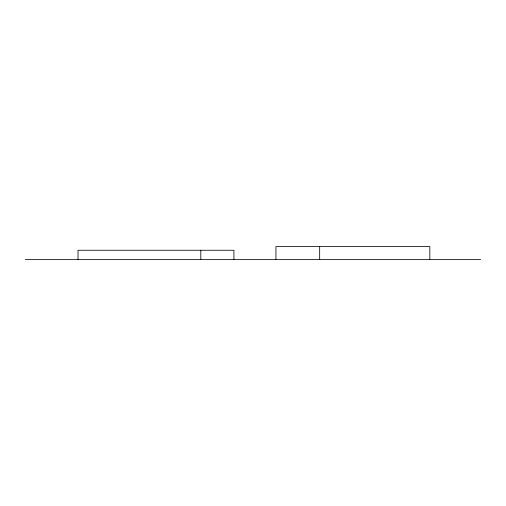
<?xml version="1.0" encoding="UTF-8"?>
<svg xmlns="http://www.w3.org/2000/svg" width="506" height="506" viewBox="0 0 506 506"><rect width="100%" height="100%" fill="white"/><g stroke="black" fill="none" stroke-linecap="round" stroke-linejoin="round"><path stroke-width="0.76" d="M25.3 259.395L480.7 259.395M429.822 259.395L429.822 246.605L275.941 246.605L275.941 259.395M319.665 246.605L319.665 259.395M233.917 259.395L233.917 250.261L78.032 250.261L78.032 259.395M200.806 250.261L200.806 259.395"/></g></svg>
